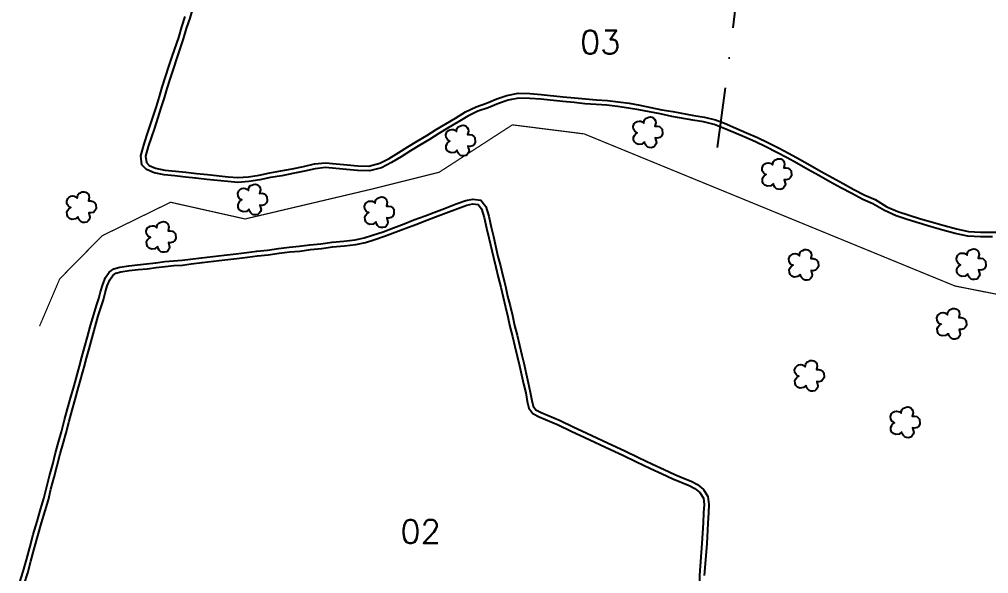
# Model space of a CAD drawing. Extents: x 733786 to 736936, y 7819983 to 7824438.
# Drawn here: x 734524 to 735329, y 7822003 to 7822463 of the extents above; entities that cross this region are included whole.
import ezdxf

# ---------------------------------------------------------------- set-up
doc = ezdxf.new("R2010")
doc.units = 0
doc.linetypes.add('CONTINUO', pattern=[0])
doc.linetypes.add('DASHDOT', pattern=[1, 0.5, -0.25, 0, -0.25])
doc.layers.add('0114000993', color=1, linetype='Continuous', lineweight=25)
for name, color, linetype in [('0114000993002', 5, 'Continuous'), ('0114000993003', 5, 'Continuous'), ('CURSOS_D_AGUA', 4, 'Continuous'), ('MATO', 3, 'Continuous'), ('REDE_DE_LUZ', 6, 'DASHDOT'), ('TEXTO_NUN_TAL', 7, 'Continuous')]:
    doc.layers.add(name, color=color, linetype=linetype)
doc.styles.add('Simplex', font='simplex.shx')

msp = doc.modelspace()

# ---------------------------------------------------------------- linework, layer by layer
at = {"layer": '0114000993'}
msp.add_lwpolyline([(735332.52, 7822282.51), (735322.49, 7822282.52), (735312.14, 7822283.16), (735301.61, 7822285.4), (735291.4, 7822288.18), (735281.46, 7822291.02), (735271.66, 7822293.86), (735261.71, 7822297.04), (735252.44, 7822300.22), (735242.77, 7822304.42), (735233.21, 7822310.19), (735224.68, 7822313.54), (735215.5, 7822318.59), (735206.56, 7822323.38), (735197.29, 7822328.44), (735188.1, 7822333.47), (735178.95, 7822338.64), (735170.05, 7822343.74), (735161.78, 7822348.39), (735153.32, 7822352.77), (735144.06, 7822357.55), (735135.5, 7822361.61), (735126.62, 7822365.42), (735117.67, 7822369.23), (735108.2, 7822373.35), (735101.08, 7822375.97), (735092.26, 7822378.1), (735083.59, 7822379.65), (735066.02, 7822382.72), (735056.34, 7822384.76), (735038.63, 7822388.1), (735029.88, 7822389.66), (735020.97, 7822390.97), (735012.12, 7822391.96), (735003.15, 7822392.63), (734993.83, 7822393.19), (734984.79, 7822394.3), (734975.43, 7822395.1), (734957.01, 7822396.93), (734947.85, 7822397.73), (734938.6, 7822397.89), (734929.92, 7822396.26), (734921.85, 7822393.46), (734913.45, 7822389.88), (734904.83, 7822387.01), (734896.44, 7822382.87), (734888.23, 7822377.94), (734880.08, 7822373.11), (734872.24, 7822368.51), (734864.47, 7822363.48), (734856.49, 7822358.72), (734848.7, 7822353.97), (734841.09, 7822349.21), (734833.11, 7822344.27), (734824.81, 7822340.11), (734814.75, 7822337.4), (734804.81, 7822337.63), (734795.63, 7822338.57), (734786.62, 7822339.35), (734778.14, 7822340.12), (734769.57, 7822339.23), (734760.61, 7822337.3), (734751.11, 7822335.33), (734741.77, 7822333.45), (734732.54, 7822331.84), (734723.58, 7822329.99), (734714.47, 7822328.5), (734705.37, 7822327.8), (734696.94, 7822328.49), (734679.51, 7822330.38), (734670.43, 7822331.25), (734661.64, 7822332.35), (734652.95, 7822333.32), (734643.97, 7822334.19), (734635.6, 7822335.87), (734629.32, 7822338.57), (734625.43, 7822342.5), (734624.51, 7822349.92), (734626.98, 7822358.79), (734629.58, 7822366.87), (734632.14, 7822374.27), (734637.53, 7822391.05), (734640.1, 7822399.24), (734642.44, 7822407.1), (734645.24, 7822415.63), (734648.01, 7822424.09), (734650.79, 7822432.52), (734656.11, 7822448.37), (734658.62, 7822457.07), (734661.51, 7822465.68)], dxfattribs=at)
at = {"layer": '0114000993', "flags": 128}
msp.add_lwpolyline([(734523.67, 7821994.82), (734526.87, 7822004.52), (734529.47, 7822014.19), (734532.26, 7822024.47), (734535.16, 7822035.36), (734538.37, 7822046.18), (734541.28, 7822056.03), (734543.95, 7822065.22), (734546.1, 7822073.92), (734548.74, 7822083.97), (734551.37, 7822093.73), (734553.8, 7822103.19), (734556.17, 7822112.06), (734558.74, 7822120.72), (734561.23, 7822130.54), (734563.71, 7822139.76), (734566.12, 7822148.58), (734569.11, 7822158.71), (734573.64, 7822175.27), (734575.61, 7822182.76), (734577.79, 7822190.69), (734580.31, 7822199.67), (734582.85, 7822208.87), (734585.48, 7822218.19), (734587.9, 7822225.58), (734589.8, 7822231.45), (734591.2, 7822237.06), (734593.01, 7822243.12), (734595.36, 7822248.9), (734598.4, 7822253.31), (734602.05, 7822256), (734607.27, 7822257.34), (734614.54, 7822258.46), (734621.95, 7822259.3), (734629.45, 7822260.09), (734636.96, 7822261.12), (734644.46, 7822262.02), (734651.7, 7822262.69), (734658.86, 7822263.15), (734665.99, 7822263.98), (734675.02, 7822265.16), (734693.94, 7822267.42), (734703.98, 7822268.51), (734712.81, 7822269.6), (734721.17, 7822270.71), (734729.94, 7822271.69), (734739.13, 7822273.01), (734748.01, 7822274.02), (734756.22, 7822274.78), (734765.06, 7822275.93), (734774.22, 7822276.94), (734783.6, 7822278.15), (734793.41, 7822279.09), (734802.79, 7822280.19), (734810.34, 7822281.78), (734817.17, 7822283.91), (734825.96, 7822286.9), (734834.71, 7822290.16), (734843.59, 7822293.54), (734851.68, 7822296.66), (734860.91, 7822300.19), (734868.08, 7822302.82), (734877.14, 7822306.25), (734886.64, 7822309.93), (734894.67, 7822312.71), (734900.56, 7822313.93), (734907.12, 7822313.09), (734911.48, 7822307.89), (734913.84, 7822299.68), (734915.86, 7822290.75), (734917.73, 7822282.81), (734921.5, 7822266.4), (734923.52, 7822258.43), (734925.55, 7822250.2), (734927.63, 7822241.74), (734929.54, 7822233.32), (734931.53, 7822225.26), (734933.5, 7822217.14), (734935.3, 7822209.08), (734937.43, 7822200.81), (734939.4, 7822192.5), (734941.36, 7822184.37), (734943.3, 7822176.46), (734945.03, 7822168.88), (734946.67, 7822161.44), (734948.39, 7822153.67), (734949.73, 7822146.54), (734950.84, 7822141.82), (734953.01, 7822138.86), (734957.3, 7822136.75), (734973.12, 7822129.95), (734984.05, 7822124.72), (734995.36, 7822119.49), (735016.83, 7822109.58), (735026.91, 7822104.74), (735038.31, 7822099.26), (735050.08, 7822093.76), (735059.66, 7822089.16), (735068.4, 7822085.09), (735075.76, 7822082.11), (735082.03, 7822079.47), (735087.25, 7822076.7), (735092.32, 7822072.72), (735096.05, 7822066.8), (735096.83, 7822060.21), (735096.4, 7822053.16), (735095.87, 7822044.77), (735094.98, 7822027.42), (735093.01, 7822001.29)], dxfattribs=at)
at = {"layer": '0114000993002', "linetype": 'CONTINUO', "flags": 128}
msp.add_lwpolyline([(734564.39, 7821971.96), (734560.04, 7821973.53), (734553.44, 7821975.64), (734546.97, 7821977.88), (734540.67, 7821979.89), (734529.34, 7821983.78), (734526.04, 7821985.07), (734527.52, 7821993.88), (734530.65, 7822003.38), (734533.28, 7822013.16), (734536.07, 7822023.45), (734538.96, 7822034.29), (734542.16, 7822045.06), (734545.07, 7822054.92), (734547.76, 7822064.2), (734549.93, 7822072.94), (734552.56, 7822082.96), (734555.19, 7822092.72), (734557.62, 7822102.18), (734559.97, 7822110.99), (734562.55, 7822119.67), (734565.05, 7822129.54), (734567.52, 7822138.72), (734569.92, 7822147.5), (734572.91, 7822157.63), (734577.45, 7822174.25), (734579.42, 7822181.73), (734581.6, 7822189.63), (734584.12, 7822198.61), (734586.65, 7822207.81), (734589.26, 7822217.04), (734591.66, 7822224.36), (734593.59, 7822230.36), (734595.02, 7822236.01), (734596.74, 7822241.81), (734598.86, 7822247.01), (734601.28, 7822250.52), (734603.77, 7822252.36), (734608.06, 7822253.47), (734615.06, 7822254.54), (734622.38, 7822255.37), (734629.93, 7822256.17), (734637.46, 7822257.2), (734644.88, 7822258.09), (734652.01, 7822258.75), (734659.21, 7822259.21), (734666.47, 7822260.06), (734675.51, 7822261.24), (734694.39, 7822263.49), (734704.43, 7822264.59), (734713.31, 7822265.68), (734721.65, 7822266.79), (734730.43, 7822267.77), (734739.63, 7822269.09), (734748.42, 7822270.09), (734756.66, 7822270.85), (734765.54, 7822272.01), (734774.69, 7822273.02), (734784.04, 7822274.23), (734793.83, 7822275.16), (734803.43, 7822276.29), (734811.34, 7822277.95), (734818.4, 7822280.16), (734827.29, 7822283.18), (734836.1, 7822286.46), (734845, 7822289.85), (734853.1, 7822292.98), (734862.3, 7822296.49), (734869.46, 7822299.12), (734878.55, 7822302.57), (734887.99, 7822306.22), (734895.72, 7822308.89), (734900.72, 7822309.93), (734905.09, 7822309.37), (734907.92, 7822306), (734910.01, 7822298.7), (734912.01, 7822289.86), (734913.88, 7822281.92), (734917.66, 7822265.48), (734919.68, 7822257.47), (734921.71, 7822249.25), (734923.79, 7822240.83), (734925.7, 7822232.41), (734927.7, 7822224.32), (734929.66, 7822216.25), (734931.46, 7822208.16), (734933.59, 7822199.86), (734935.56, 7822191.59), (734937.52, 7822183.44), (734939.45, 7822175.55), (734941.17, 7822168.01), (734942.81, 7822160.59), (734944.52, 7822152.88), (734945.86, 7822145.71), (734947.18, 7822140.13), (734950.4, 7822135.74), (734955.65, 7822133.16), (734971.49, 7822126.35), (734982.37, 7822121.15), (734993.7, 7822115.91), (735015.15, 7822106.01), (735025.2, 7822101.18), (735036.61, 7822095.69), (735048.39, 7822090.19), (735057.97, 7822085.59), (735066.82, 7822081.46), (735074.26, 7822078.46), (735080.34, 7822075.9), (735085.09, 7822073.38), (735089.34, 7822070.04), (735092.23, 7822065.45), (735092.86, 7822060.09), (735092.46, 7822053.4), (735091.93, 7822045), (735091.04, 7822027.67), (735089.06, 7822001.47), (735088.92, 7821993.15), (735087.71, 7821965.92), (735086.19, 7821947.64), (735084.84, 7821939.07), (735090.66, 7821929.4), (735096.14, 7821927.27), (735104.81, 7821924.37), (735114.05, 7821921.49), (735123.29, 7821918.48), (735132.14, 7821915.64), (735141.21, 7821912.62), (735150.26, 7821909.73), (735159.63, 7821906.52), (735164.38, 7821902.36), (735167.54, 7821894.8), (735171.17, 7821887.27), (735175.7, 7821880.38), (735180.68, 7821874.29), (735185.07, 7821867.39), (735191.43, 7821861.46), (735197.5, 7821856.88), (735203.6, 7821851.27), (735209.76, 7821844.68), (735214.78, 7821837.41), (735218.66, 7821830.22), (735221.74, 7821822.81), (735223.99, 7821815.45), (735226.67, 7821806.51), (735229.13, 7821797.58), (735231.96, 7821789.07), (735234.66, 7821780.62), (735237.12, 7821772.32), (735239.73, 7821763.29), (735242.26, 7821753.91), (735245.27, 7821745.04), (735244.86, 7821738.88), (735240.55, 7821739.99), (735235.57, 7821742.05), (735229.98, 7821743.78), (735223.91, 7821746.05), (735219.22, 7821747.64)], close=True, dxfattribs=at)
at = {"layer": '0114000993003', "linetype": 'CONTINUO', "flags": 128}
msp.add_lwpolyline([(735386.06, 7822503.44), (735376.74, 7822503.44), (735366.42, 7822503.43), (735355.97, 7822503.35), (735345.44, 7822503.3), (735334.93, 7822503), (735324.33, 7822502.72), (735314.08, 7822502.62), (735304.13, 7822502.71), (735294.1, 7822502.8), (735273.72, 7822502.71), (735253.28, 7822502.48), (735242.78, 7822502.46), (735232.23, 7822502.48), (735211.04, 7822502.24), (735200.33, 7822502.17), (735189.52, 7822502.12), (735178.76, 7822501.82), (735158.48, 7822501.87), (735148.41, 7822501.77), (735138.21, 7822501.8), (735128.37, 7822501.47), (735122.34, 7822501.25), (735103.56, 7822501.05), (735093.1, 7822501.04), (735073.01, 7822500.98), (735062.98, 7822500.83), (735052.58, 7822500.73), (735042.36, 7822500.66), (735032.01, 7822500.63), (735021.35, 7822500.54), (735010.97, 7822500.44), (735000.84, 7822500.43), (734990.59, 7822500.4), (734980.99, 7822500.49), (734970.79, 7822500.24), (734962.45, 7822499.92), (734956.88, 7822499.58), (734951.07, 7822499.44), (734943.34, 7822499.82), (734926.12, 7822499.87), (734900.99, 7822499.59), (734893.54, 7822499.63), (734883.15, 7822499.47), (734871.54, 7822499.32), (734850.17, 7822499.18), (734828.64, 7822499.1), (734817.79, 7822499.08), (734795.87, 7822498.92), (734785.18, 7822498.91), (734774.37, 7822498.65), (734763.77, 7822498.57), (734752.45, 7822498.56), (734741.02, 7822498.47), (734729.69, 7822498.34), (734718.83, 7822498.16), (734706.84, 7822498.1), (734695.49, 7822497.91), (734692.38, 7822498.58), (734686.8, 7822498.27), (734680.96, 7822498.64), (734676.21, 7822497.75), (734672.79, 7822488.17), (734667.94, 7822472.94), (734665.32, 7822464.45), (734662.44, 7822455.88), (734659.93, 7822447.18), (734654.58, 7822431.25), (734651.81, 7822422.84), (734649.04, 7822414.38), (734646.26, 7822405.9), (734643.93, 7822398.06), (734641.34, 7822389.84), (734635.93, 7822373.01), (734633.37, 7822365.6), (734630.81, 7822357.64), (734628.58, 7822349.61), (734629.23, 7822344.34), (734631.61, 7822341.94), (734636.8, 7822339.71), (734644.56, 7822338.15), (734653.36, 7822337.3), (734662.11, 7822336.33), (734670.87, 7822335.23), (734679.91, 7822334.36), (734697.32, 7822332.47), (734705.38, 7822331.81), (734714, 7822332.47), (734722.85, 7822333.92), (734731.79, 7822335.77), (734741.03, 7822337.38), (734750.31, 7822339.25), (734759.78, 7822341.22), (734768.94, 7822343.18), (734778.12, 7822344.14), (734786.98, 7822343.34), (734796.01, 7822342.55), (734805.06, 7822341.63), (734814.27, 7822341.41), (734823.38, 7822343.86), (734831.16, 7822347.77), (734838.98, 7822352.61), (734846.6, 7822357.37), (734854.42, 7822362.15), (734862.36, 7822366.88), (734870.14, 7822371.92), (734878.05, 7822376.56), (734886.18, 7822381.38), (734894.52, 7822386.38), (734903.31, 7822390.72), (734912.04, 7822393.62), (734920.41, 7822397.19), (734928.88, 7822400.13), (734938.26, 7822401.9), (734948.06, 7822401.73), (734957.38, 7822400.91), (734975.8, 7822399.09), (734985.21, 7822398.28), (734994.19, 7822397.18), (735003.42, 7822396.62), (735012.49, 7822395.95), (735021.49, 7822394.94), (735030.52, 7822393.61), (735039.39, 7822392.03), (735057.61, 7822388.31), (735066.72, 7822386.65), (735084.28, 7822383.59), (735093.09, 7822382.02), (735102.24, 7822379.8), (735109.69, 7822377.07), (735119.25, 7822372.9), (735128.19, 7822369.1), (735137.15, 7822365.26), (735145.84, 7822361.13), (735155.15, 7822356.33), (735163.68, 7822351.92), (735172.03, 7822347.22), (735180.93, 7822342.12), (735190.05, 7822336.96), (735199.21, 7822331.95), (735208.47, 7822326.9), (735217.42, 7822322.1), (735226.38, 7822317.17), (735235.03, 7822313.77), (735244.62, 7822307.66), (735253.94, 7822303.67), (735263.23, 7822300.52), (735272.79, 7822297.7), (735282.56, 7822294.86), (735292.48, 7822292.03), (735302.55, 7822289.29), (735312.69, 7822287.13), (735322.61, 7822286.52), (735332.52, 7822286.51), (735342.38, 7822286.54), (735352.47, 7822286.57), (735362.43, 7822286.84), (735372.54, 7822287.06), (735393.31, 7822287.39), (735403.49, 7822287.33), (735424.34, 7822287.39), (735434.65, 7822287.45), (735444.31, 7822287.32), (735452.04, 7822287.31), (735459.62, 7822287.95), (735464.43, 7822294.49), (735463.49, 7822303.67), (735461.68, 7822312.75), (735460.05, 7822320.13), (735459.07, 7822327.18), (735458.18, 7822333.86), (735456.93, 7822340.82), (735455.86, 7822348.38), (735455.03, 7822356.1), (735454.61, 7822363.76), (735453.74, 7822371.61), (735453.14, 7822379.52), (735452.4, 7822387.38), (735452.05, 7822395.04), (735452.35, 7822403.21), (735452.47, 7822411.01), (735452.75, 7822420.1), (735452.6, 7822429.87), (735452.47, 7822439.56), (735452.28, 7822449.01), (735451.51, 7822458.45), (735450.72, 7822467.7), (735449.65, 7822474.33), (735445.8, 7822480.46), (735438.84, 7822485.22), (735430.97, 7822489.43), (735423.87, 7822492.58), (735417.17, 7822495.08), (735411.94, 7822499.63), (735406.68, 7822504.31), (735404.2, 7822504.03), (735392.02, 7822503.73)], close=True, dxfattribs=at)
at = {"layer": 'CURSOS_D_AGUA', "color": 174, "const_width": 1}
msp.add_lwpolyline([(734540.4, 7822208.32), (734557.2, 7822247.69), (734592.54, 7822283.58), (734649.32, 7822311.37), (734711.31, 7822297.48), (734814.7, 7822321.85), (734872.64, 7822336.32), (734933.47, 7822375.69), (734993.14, 7822368.17), (735301.42, 7822241.76), (735366.54, 7822228.93)], dxfattribs=at)
at = {"layer": 'MATO', "linetype": 'CONTINUO'}
for points in [[(735043.28, 7822361.54, 0), (735041.08, 7822359.69, 0), (735038.28, 7822359.36, 0), (735036.28, 7822360.14, 0), (735034.87, 7822361.53, 0), (735034.28, 7822363.12, 0), (735034.13, 7822365.48, 0), (735034.89, 7822366.97, 0), (735035.69, 7822368.06, 0), (735037.31, 7822369.16, 0), (735036.28, 7822369.49, 0), (735035.27, 7822370.32, 0), (735034.08, 7822372.2, 0), (735033.86, 7822374.43, 0), (735034.72, 7822376.75, 0), (735035.63, 7822377.59, 0), (735037.27, 7822378.59, 0), (735039, 7822378.82, 0), (735040.38, 7822378.63, 0), (735041.47, 7822378.12, 0), (735042.67, 7822377.05, 0), (735043.03, 7822379.09, 0), (735043.33, 7822379.91, 0), (735044.22, 7822381.04, 0), (735045.55, 7822381.53, 0), (735046.85, 7822382.11, 0), (735048.31, 7822382.24, 0), (735049.7, 7822382.04, 0), (735050.82, 7822381.45, 0), (735051.65, 7822380.55, 0), (735052.38, 7822379.11, 0), (735052.67, 7822377.5, 0), (735052, 7822374.65, 0), (735054.01, 7822374.68, 0), (735055.66, 7822374.28, 0), (735057.22, 7822373.04, 0), (735058.09, 7822372.05, 0), (735058.32, 7822368.12, 0), (735057.36, 7822366.36, 0), (735056.08, 7822365.19, 0), (735054.06, 7822364.65, 0), (735052.29, 7822364.8, 0), (735053.24, 7822361.13, 0), (735052.8, 7822359.56, 0), (735051.74, 7822358.07, 0), (735050.57, 7822357.14, 0), (735048.91, 7822356.73, 0), (735047.26, 7822356.83, 0), (735046.03, 7822357.18, 0), (735044.61, 7822358.57, 0), (735043.65, 7822359.82, 0), (735043.35, 7822361.73, 0)], [(734887.52, 7822354.62, 0), (734885.32, 7822352.77, 0), (734882.52, 7822352.44, 0), (734880.52, 7822353.22, 0), (734879.11, 7822354.61, 0), (734878.52, 7822356.2, 0), (734878.36, 7822358.56, 0), (734879.13, 7822360.04, 0), (734879.93, 7822361.14, 0), (734881.55, 7822362.24, 0), (734880.52, 7822362.56, 0), (734879.51, 7822363.4, 0), (734878.32, 7822365.27, 0), (734878.1, 7822367.51, 0), (734878.96, 7822369.83, 0), (734879.86, 7822370.67, 0), (734881.51, 7822371.67, 0), (734883.24, 7822371.9, 0), (734884.62, 7822371.71, 0), (734885.71, 7822371.2, 0), (734886.91, 7822370.13, 0), (734887.26, 7822372.17, 0), (734887.57, 7822372.99, 0), (734888.46, 7822374.12, 0), (734889.79, 7822374.61, 0), (734891.09, 7822375.19, 0), (734892.55, 7822375.32, 0), (734893.93, 7822375.12, 0), (734895.06, 7822374.53, 0), (734895.89, 7822373.63, 0), (734896.62, 7822372.19, 0), (734896.91, 7822370.58, 0), (734896.24, 7822367.73, 0), (734898.24, 7822367.76, 0), (734899.9, 7822367.36, 0), (734901.46, 7822366.12, 0), (734902.33, 7822365.13, 0), (734902.56, 7822361.2, 0), (734901.6, 7822359.44, 0), (734900.32, 7822358.26, 0), (734898.3, 7822357.73, 0), (734896.53, 7822357.88, 0), (734897.48, 7822354.21, 0), (734897.04, 7822352.64, 0), (734895.98, 7822351.15, 0), (734894.81, 7822350.22, 0), (734893.15, 7822349.81, 0), (734891.5, 7822349.91, 0), (734890.27, 7822350.26, 0), (734888.85, 7822351.65, 0), (734887.89, 7822352.9, 0), (734887.59, 7822354.81, 0)], [(735150.41, 7822326.88, 0), (735148.2, 7822325.03, 0), (735145.4, 7822324.71, 0), (735143.41, 7822325.48, 0), (735141.99, 7822326.87, 0), (735141.41, 7822328.47, 0), (735141.25, 7822330.82, 0), (735142.01, 7822332.31, 0), (735142.82, 7822333.41, 0), (735144.43, 7822334.5, 0), (735143.4, 7822334.83, 0), (735142.39, 7822335.66, 0), (735141.2, 7822337.54, 0), (735140.99, 7822339.77, 0), (735141.85, 7822342.09, 0), (735142.75, 7822342.93, 0), (735144.39, 7822343.93, 0), (735146.12, 7822344.16, 0), (735147.5, 7822343.97, 0), (735148.59, 7822343.46, 0), (735149.79, 7822342.39, 0), (735150.15, 7822344.44, 0), (735150.45, 7822345.25, 0), (735151.35, 7822346.38, 0), (735152.68, 7822346.87, 0), (735153.98, 7822347.45, 0), (735155.44, 7822347.58, 0), (735156.82, 7822347.38, 0), (735157.94, 7822346.79, 0), (735158.77, 7822345.89, 0), (735159.5, 7822344.45, 0), (735159.79, 7822342.85, 0), (735159.13, 7822339.99, 0), (735161.13, 7822340.02, 0), (735162.78, 7822339.62, 0), (735164.34, 7822338.38, 0), (735165.21, 7822337.4, 0), (735165.45, 7822333.46, 0), (735164.48, 7822331.7, 0), (735163.2, 7822330.53, 0), (735161.18, 7822329.99, 0), (735159.41, 7822330.14, 0), (735160.36, 7822326.47, 0), (735159.93, 7822324.9, 0), (735158.86, 7822323.41, 0), (735157.69, 7822322.48, 0), (735156.03, 7822322.07, 0), (735154.39, 7822322.17, 0), (735153.15, 7822322.52, 0), (735151.73, 7822323.91, 0), (735150.77, 7822325.17, 0), (735150.48, 7822327.07, 0)], [(734714.64, 7822305.66, 0), (734712.43, 7822303.81, 0), (734709.63, 7822303.49, 0), (734707.64, 7822304.27, 0), (734706.22, 7822305.66, 0), (734705.64, 7822307.25, 0), (734705.48, 7822309.61, 0), (734706.24, 7822311.09, 0), (734707.05, 7822312.19, 0), (734708.66, 7822313.28, 0), (734707.63, 7822313.61, 0), (734706.62, 7822314.45, 0), (734705.43, 7822316.32, 0), (734705.22, 7822318.56, 0), (734706.07, 7822320.88, 0), (734706.98, 7822321.71, 0), (734708.62, 7822322.72, 0), (734710.35, 7822322.95, 0), (734711.73, 7822322.75, 0), (734712.82, 7822322.25, 0), (734714.02, 7822321.18, 0), (734714.38, 7822323.22, 0), (734714.68, 7822324.04, 0), (734715.58, 7822325.17, 0), (734716.91, 7822325.66, 0), (734718.2, 7822326.23, 0), (734719.67, 7822326.37, 0), (734721.05, 7822326.17, 0), (734722.17, 7822325.58, 0), (734723, 7822324.68, 0), (734723.73, 7822323.23, 0), (734724.02, 7822321.63, 0), (734723.36, 7822318.77, 0), (734725.36, 7822318.8, 0), (734727.01, 7822318.41, 0), (734728.57, 7822317.17, 0), (734729.44, 7822316.18, 0), (734729.67, 7822312.25, 0), (734728.71, 7822310.49, 0), (734727.43, 7822309.31, 0), (734725.41, 7822308.77, 0), (734723.64, 7822308.93, 0), (734724.59, 7822305.26, 0), (734724.15, 7822303.69, 0), (734723.09, 7822302.2, 0), (734721.92, 7822301.26, 0), (734720.26, 7822300.86, 0), (734718.61, 7822300.96, 0), (734717.38, 7822301.31, 0), (734715.96, 7822302.7, 0), (734715, 7822303.95, 0), (734714.7, 7822305.85, 0)], [(734572.4, 7822299.33, 0), (734570.2, 7822297.48, 0), (734567.4, 7822297.15, 0), (734565.4, 7822297.93, 0), (734563.99, 7822299.32, 0), (734563.4, 7822300.91, 0), (734563.25, 7822303.27, 0), (734564.01, 7822304.75, 0), (734564.81, 7822305.85, 0), (734566.43, 7822306.95, 0), (734565.4, 7822307.27, 0), (734564.39, 7822308.11, 0), (734563.2, 7822309.98, 0), (734562.98, 7822312.22, 0), (734563.84, 7822314.54, 0), (734564.74, 7822315.38, 0), (734566.39, 7822316.38, 0), (734568.12, 7822316.61, 0), (734569.5, 7822316.42, 0), (734570.59, 7822315.91, 0), (734571.79, 7822314.84, 0), (734572.14, 7822316.88, 0), (734572.45, 7822317.7, 0), (734573.34, 7822318.83, 0), (734574.67, 7822319.32, 0), (734575.97, 7822319.9, 0), (734577.43, 7822320.03, 0), (734578.81, 7822319.83, 0), (734579.94, 7822319.24, 0), (734580.77, 7822318.34, 0), (734581.5, 7822316.9, 0), (734581.79, 7822315.29, 0), (734581.12, 7822312.44, 0), (734583.13, 7822312.47, 0), (734584.78, 7822312.07, 0), (734586.34, 7822310.83, 0), (734587.21, 7822309.84, 0), (734587.44, 7822305.91, 0), (734586.48, 7822304.15, 0), (734585.2, 7822302.97, 0), (734583.18, 7822302.44, 0), (734581.41, 7822302.59, 0), (734582.36, 7822298.92, 0), (734581.92, 7822297.35, 0), (734580.86, 7822295.86, 0), (734579.69, 7822294.93, 0), (734578.03, 7822294.52, 0), (734576.38, 7822294.62, 0), (734575.15, 7822294.97, 0), (734573.73, 7822296.36, 0), (734572.77, 7822297.61, 0), (734572.47, 7822299.52, 0)], [(734820.03, 7822295.1, 0), (734817.82, 7822293.25, 0), (734815.02, 7822292.93, 0), (734813.03, 7822293.7, 0), (734811.61, 7822295.09, 0), (734811.03, 7822296.69, 0), (734810.87, 7822299.04, 0), (734811.63, 7822300.53, 0), (734812.44, 7822301.63, 0), (734814.05, 7822302.72, 0), (734813.02, 7822303.05, 0), (734812.01, 7822303.88, 0), (734810.82, 7822305.76, 0), (734810.61, 7822307.99, 0), (734811.46, 7822310.32, 0), (734812.37, 7822311.15, 0), (734814.01, 7822312.16, 0), (734815.74, 7822312.39, 0), (734817.12, 7822312.19, 0), (734818.21, 7822311.69, 0), (734819.41, 7822310.62, 0), (734819.77, 7822312.66, 0), (734820.07, 7822313.47, 0), (734820.97, 7822314.61, 0), (734822.3, 7822315.09, 0), (734823.6, 7822315.67, 0), (734825.06, 7822315.8, 0), (734826.44, 7822315.61, 0), (734827.56, 7822315.01, 0), (734828.39, 7822314.11, 0), (734829.12, 7822312.67, 0), (734829.41, 7822311.07, 0), (734828.75, 7822308.21, 0), (734830.75, 7822308.24, 0), (734832.4, 7822307.84, 0), (734833.96, 7822306.61, 0), (734834.83, 7822305.62, 0), (734835.06, 7822301.68, 0), (734834.1, 7822299.92, 0), (734832.82, 7822298.75, 0), (734830.8, 7822298.21, 0), (734829.03, 7822298.37, 0), (734829.98, 7822294.69, 0), (734829.55, 7822293.13, 0), (734828.48, 7822291.63, 0), (734827.31, 7822290.7, 0), (734825.65, 7822290.29, 0), (734824.01, 7822290.39, 0), (734822.77, 7822290.74, 0), (734821.35, 7822292.13, 0), (734820.39, 7822293.39, 0), (734820.1, 7822295.29, 0)], [(734638.54, 7822274.58, 0), (734636.33, 7822272.73, 0), (734633.53, 7822272.41, 0), (734631.54, 7822273.18, 0), (734630.12, 7822274.57, 0), (734629.54, 7822276.17, 0), (734629.38, 7822278.52, 0), (734630.14, 7822280.01, 0), (734630.95, 7822281.11, 0), (734632.56, 7822282.2, 0), (734631.53, 7822282.53, 0), (734630.52, 7822283.36, 0), (734629.33, 7822285.24, 0), (734629.12, 7822287.47, 0), (734629.98, 7822289.8, 0), (734630.88, 7822290.63, 0), (734632.52, 7822291.63, 0), (734634.25, 7822291.87, 0), (734635.63, 7822291.67, 0), (734636.72, 7822291.16, 0), (734637.92, 7822290.09, 0), (734638.28, 7822292.14, 0), (734638.58, 7822292.95, 0), (734639.48, 7822294.08, 0), (734640.81, 7822294.57, 0), (734642.11, 7822295.15, 0), (734643.57, 7822295.28, 0), (734644.95, 7822295.08, 0), (734646.07, 7822294.49, 0), (734646.9, 7822293.59, 0), (734647.63, 7822292.15, 0), (734647.92, 7822290.55, 0), (734647.26, 7822287.69, 0), (734649.26, 7822287.72, 0), (734650.91, 7822287.32, 0), (734652.48, 7822286.09, 0), (734653.34, 7822285.1, 0), (734653.58, 7822281.16, 0), (734652.61, 7822279.4, 0), (734651.33, 7822278.23, 0), (734649.31, 7822277.69, 0), (734647.54, 7822277.84, 0), (734648.49, 7822274.17, 0), (734648.06, 7822272.61, 0), (734646.99, 7822271.11, 0), (734645.83, 7822270.18, 0), (734644.16, 7822269.77, 0), (734642.52, 7822269.87, 0), (734641.28, 7822270.22, 0), (734639.86, 7822271.61, 0), (734638.9, 7822272.87, 0), (734638.61, 7822274.77, 0)], [(735172.76, 7822251.4, 0), (735170.55, 7822249.55, 0), (735167.75, 7822249.23, 0), (735165.76, 7822250, 0), (735164.34, 7822251.39, 0), (735163.76, 7822252.99, 0), (735163.6, 7822255.34, 0), (735164.36, 7822256.83, 0), (735165.17, 7822257.93, 0), (735166.78, 7822259.02, 0), (735165.75, 7822259.35, 0), (735164.74, 7822260.18, 0), (735163.55, 7822262.06, 0), (735163.34, 7822264.29, 0), (735164.19, 7822266.62, 0), (735165.1, 7822267.45, 0), (735166.74, 7822268.45, 0), (735168.47, 7822268.69, 0), (735169.85, 7822268.49, 0), (735170.94, 7822267.98, 0), (735172.14, 7822266.92, 0), (735172.5, 7822268.96, 0), (735172.8, 7822269.77, 0), (735173.69, 7822270.9, 0), (735175.03, 7822271.39, 0), (735176.32, 7822271.97, 0), (735177.79, 7822272.1, 0), (735179.17, 7822271.9, 0), (735180.29, 7822271.31, 0), (735181.12, 7822270.41, 0), (735181.85, 7822268.97, 0), (735182.14, 7822267.37, 0), (735181.48, 7822264.51, 0), (735183.48, 7822264.54, 0), (735185.13, 7822264.14, 0), (735186.69, 7822262.91, 0), (735187.56, 7822261.92, 0), (735187.79, 7822257.98, 0), (735186.83, 7822256.22, 0), (735185.55, 7822255.05, 0), (735183.53, 7822254.51, 0), (735181.76, 7822254.66, 0), (735182.71, 7822250.99, 0), (735182.27, 7822249.43, 0), (735181.21, 7822247.93, 0), (735180.04, 7822247, 0), (735178.38, 7822246.59, 0), (735176.73, 7822246.69, 0), (735175.5, 7822247.04, 0), (735174.08, 7822248.43, 0), (735173.12, 7822249.69, 0), (735172.82, 7822251.59, 0)], [(735312.05, 7822251.87, 0), (735309.84, 7822250.02, 0), (735307.04, 7822249.7, 0), (735305.05, 7822250.47, 0), (735303.63, 7822251.86, 0), (735303.05, 7822253.46, 0), (735302.89, 7822255.81, 0), (735303.65, 7822257.3, 0), (735304.46, 7822258.4, 0), (735306.07, 7822259.49, 0), (735305.04, 7822259.82, 0), (735304.03, 7822260.65, 0), (735302.84, 7822262.53, 0), (735302.63, 7822264.76, 0), (735303.48, 7822267.09, 0), (735304.39, 7822267.92, 0), (735306.03, 7822268.93, 0), (735307.76, 7822269.16, 0), (735309.14, 7822268.96, 0), (735310.23, 7822268.45, 0), (735311.43, 7822267.39, 0), (735311.79, 7822269.43, 0), (735312.09, 7822270.24, 0), (735312.99, 7822271.37, 0), (735314.32, 7822271.86, 0), (735315.61, 7822272.44, 0), (735317.08, 7822272.57, 0), (735318.46, 7822272.38, 0), (735319.58, 7822271.78, 0), (735320.41, 7822270.88, 0), (735321.14, 7822269.44, 0), (735321.43, 7822267.84, 0), (735320.77, 7822264.98, 0), (735322.77, 7822265.01, 0), (735324.42, 7822264.61, 0), (735325.98, 7822263.38, 0), (735326.85, 7822262.39, 0), (735327.08, 7822258.45, 0), (735326.12, 7822256.69, 0), (735324.84, 7822255.52, 0), (735322.82, 7822254.98, 0), (735321.05, 7822255.14, 0), (735322, 7822251.46, 0), (735321.56, 7822249.9, 0), (735320.5, 7822248.4, 0), (735319.33, 7822247.47, 0), (735317.67, 7822247.06, 0), (735316.02, 7822247.16, 0), (735314.79, 7822247.51, 0), (735313.37, 7822248.9, 0), (735312.41, 7822250.16, 0), (735312.11, 7822252.06, 0)], [(735295.81, 7822202.42, 0), (735293.61, 7822200.57, 0), (735290.81, 7822200.25, 0), (735288.81, 7822201.03, 0), (735287.4, 7822202.42, 0), (735286.81, 7822204.01, 0), (735286.65, 7822206.37, 0), (735287.42, 7822207.85, 0), (735288.22, 7822208.95, 0), (735289.83, 7822210.05, 0), (735288.81, 7822210.37, 0), (735287.8, 7822211.21, 0), (735286.61, 7822213.08, 0), (735286.39, 7822215.32, 0), (735287.25, 7822217.64, 0), (735288.15, 7822218.47, 0), (735289.8, 7822219.48, 0), (735291.52, 7822219.71, 0), (735292.91, 7822219.51, 0), (735294, 7822219.01, 0), (735295.19, 7822217.94, 0), (735295.55, 7822219.98, 0), (735295.86, 7822220.8, 0), (735296.75, 7822221.93, 0), (735298.08, 7822222.42, 0), (735299.38, 7822222.99, 0), (735300.84, 7822223.13, 0), (735302.22, 7822222.93, 0), (735303.35, 7822222.34, 0), (735304.18, 7822221.44, 0), (735304.91, 7822219.99, 0), (735305.19, 7822218.39, 0), (735304.53, 7822215.53, 0), (735306.53, 7822215.57, 0), (735308.19, 7822215.17, 0), (735309.75, 7822213.93, 0), (735310.62, 7822212.94, 0), (735310.85, 7822209.01, 0), (735309.89, 7822207.25, 0), (735308.6, 7822206.07, 0), (735306.59, 7822205.53, 0), (735304.82, 7822205.69, 0), (735305.76, 7822202.02, 0), (735305.33, 7822200.45, 0), (735304.27, 7822198.96, 0), (735303.1, 7822198.02, 0), (735301.44, 7822197.62, 0), (735299.79, 7822197.72, 0), (735298.55, 7822198.07, 0), (735297.14, 7822199.46, 0), (735296.18, 7822200.71, 0), (735295.88, 7822202.61, 0)], [(735177.53, 7822159.16, 0), (735175.33, 7822157.31, 0), (735172.53, 7822156.99, 0), (735170.53, 7822157.76, 0), (735169.12, 7822159.15, 0), (735168.53, 7822160.75, 0), (735168.37, 7822163.1, 0), (735169.14, 7822164.59, 0), (735169.94, 7822165.69, 0), (735171.55, 7822166.78, 0), (735170.53, 7822167.11, 0), (735169.52, 7822167.94, 0), (735168.33, 7822169.82, 0), (735168.11, 7822172.05, 0), (735168.97, 7822174.38, 0), (735169.87, 7822175.21, 0), (735171.52, 7822176.21, 0), (735173.25, 7822176.45, 0), (735174.63, 7822176.25, 0), (735175.72, 7822175.74, 0), (735176.91, 7822174.67, 0), (735177.27, 7822176.72, 0), (735177.58, 7822177.53, 0), (735178.47, 7822178.66, 0), (735179.8, 7822179.15, 0), (735181.1, 7822179.73, 0), (735182.56, 7822179.86, 0), (735183.94, 7822179.66, 0), (735185.07, 7822179.07, 0), (735185.9, 7822178.17, 0), (735186.63, 7822176.73, 0), (735186.92, 7822175.13, 0), (735186.25, 7822172.27, 0), (735188.25, 7822172.3, 0), (735189.91, 7822171.9, 0), (735191.47, 7822170.66, 0), (735192.34, 7822169.68, 0), (735192.57, 7822165.74, 0), (735191.61, 7822163.98, 0), (735190.33, 7822162.81, 0), (735188.31, 7822162.27, 0), (735186.54, 7822162.42, 0), (735187.48, 7822158.75, 0), (735187.05, 7822157.19, 0), (735185.99, 7822155.69, 0), (735184.82, 7822154.76, 0), (735183.16, 7822154.35, 0), (735181.51, 7822154.45, 0), (735180.28, 7822154.8, 0), (735178.86, 7822156.19, 0), (735177.9, 7822157.45, 0), (735177.6, 7822159.35, 0)], [(735257.16, 7822120.53, 0), (735254.95, 7822118.68, 0), (735252.15, 7822118.36, 0), (735250.16, 7822119.13, 0), (735248.74, 7822120.52, 0), (735248.16, 7822122.12, 0), (735248, 7822124.47, 0), (735248.76, 7822125.96, 0), (735249.57, 7822127.06, 0), (735251.18, 7822128.15, 0), (735250.15, 7822128.48, 0), (735249.14, 7822129.31, 0), (735247.95, 7822131.19, 0), (735247.74, 7822133.42, 0), (735248.6, 7822135.75, 0), (735249.5, 7822136.58, 0), (735251.14, 7822137.58, 0), (735252.87, 7822137.82, 0), (735254.25, 7822137.62, 0), (735255.34, 7822137.11, 0), (735256.54, 7822136.04, 0), (735256.9, 7822138.09, 0), (735257.2, 7822138.9, 0), (735258.1, 7822140.03, 0), (735259.43, 7822140.52, 0), (735260.73, 7822141.1, 0), (735262.19, 7822141.23, 0), (735263.57, 7822141.03, 0), (735264.69, 7822140.44, 0), (735265.53, 7822139.54, 0), (735266.26, 7822138.1, 0), (735266.54, 7822136.5, 0), (735265.88, 7822133.64, 0), (735267.88, 7822133.67, 0), (735269.54, 7822133.27, 0), (735271.1, 7822132.03, 0), (735271.96, 7822131.05, 0), (735272.2, 7822127.11, 0), (735271.23, 7822125.35, 0), (735269.95, 7822124.18, 0), (735267.93, 7822123.64, 0), (735266.17, 7822123.79, 0), (735267.11, 7822120.12, 0), (735266.68, 7822118.56, 0), (735265.61, 7822117.06, 0), (735264.45, 7822116.13, 0), (735262.78, 7822115.72, 0), (735261.14, 7822115.82, 0), (735259.9, 7822116.17, 0), (735258.49, 7822117.56, 0), (735257.52, 7822118.82, 0), (735257.23, 7822120.72, 0)]]:
    msp.add_polyline3d(points, dxfattribs=at)
at = {"layer": 'REDE_DE_LUZ', "ltscale": 100, "elevation": -615.94}
msp.add_lwpolyline([(735104.09, 7822356.92), (735119.01, 7822472.54), (735135.95, 7822918.31)], dxfattribs=at)

# ---------------------------------------------------------------- texts
at = {"layer": 'TEXTO_NUN_TAL', "linetype": 'Continuous', "style": 'Simplex'}
for s, p in [('03', (734989.8, 7822434.62)), ('02', (734840.47, 7822027.93))]:
    msp.add_text(s, height=19.5, dxfattribs=at).set_placement(p)

doc.saveas('drawing.dxf')
